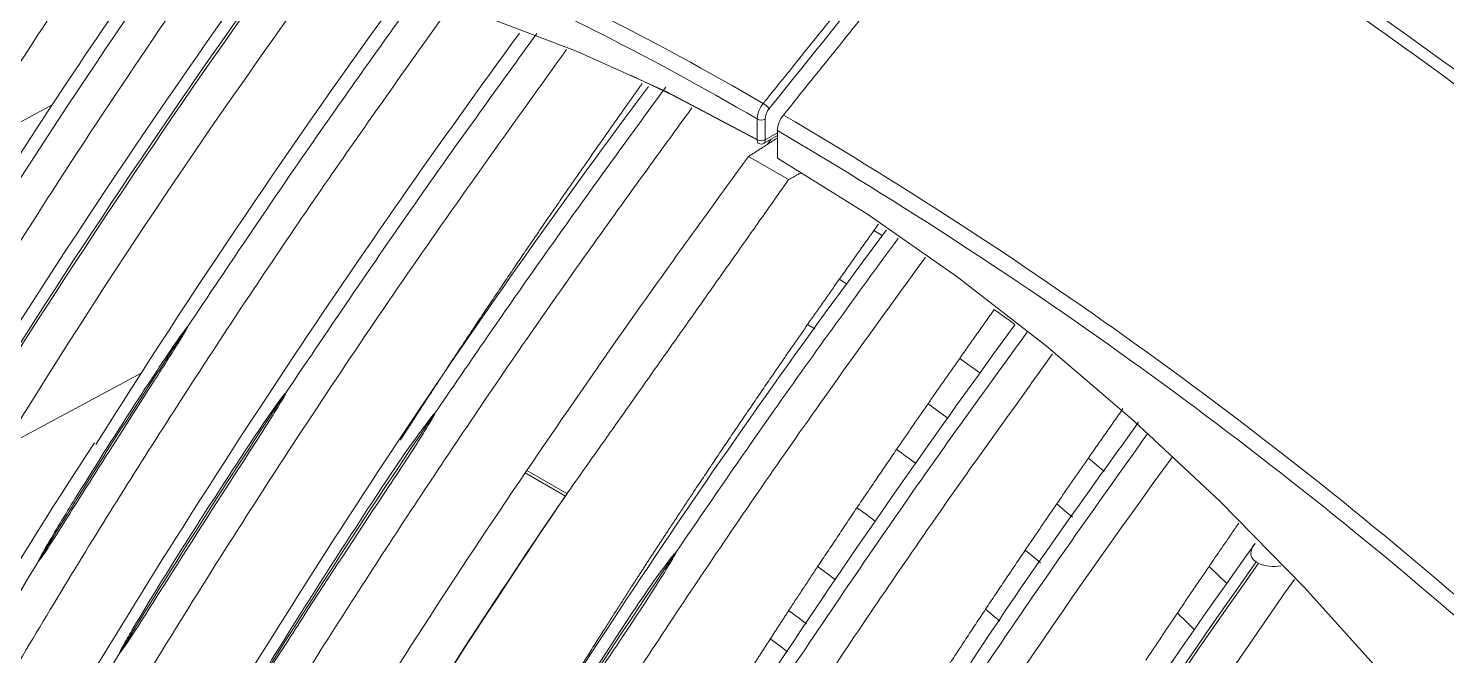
# Model space of a CAD drawing. Extents: x 9.3 to 87, y 1.1 to 68.8.
# Drawn here: x 12.772 to 15.268, y 6.503 to 7.608 of the extents above; entities that cross this region are included whole.
import ezdxf

# ---------------------------------------------------------------- set-up
doc = ezdxf.new("R2010")
doc.units = 0
doc.header["$MEASUREMENT"] = 0
doc.linetypes.add('SLD-Solid', pattern=[0])
doc.layers.add('OBJECT', color=7, linetype='CONTINUOUS')

msp = doc.modelspace()

# ---------------------------------------------------------------- linework, layer by layer
at = {"layer": 'OBJECT', "linetype": 'SLD-Solid', "lineweight": 15}
for p, q in [((12.8138, 7.4728), (12.6561, 7.3879)), ((14.0546, 7.4115), (14.0546, 7.4479)), ((14.0687, 7.4479), (14.0687, 7.4115)), ((14.0667, 7.4052), (14.09, 7.4186)), ((14.0687, 7.4114), (14.09, 7.4237)), ((14.09, 7.4275), (14.09, 7.3789)), ((14.0687, 7.4115), (14.0687, 7.4114)), ((14.0392, 7.3819), (14.1099, 7.3411)), ((14.2744, 7.2425), (14.2599, 7.2514)), ((14.2129, 7.1572), (14.199, 7.1656)), ((14.156, 7.0783), (14.1433, 7.086)), ((12.7584, 6.8861), (12.9718, 7.0011)), ((13.6462, 6.8247), (13.7169, 6.7839)), ((13.7198, 6.7881), (13.6491, 6.829)), ((14.9328, 6.6678), (14.9369, 6.6654))]:
    msp.add_line(p, q, dxfattribs=at)
at = {"layer": 'OBJECT', "linetype": 'SLD-Solid', "lineweight": 15, "flags": 128}
for points in [[(12.8805, 7.7262), (12.9795, 7.7302), (13.1241, 7.7245), (13.2727, 7.7052), (13.4248, 7.6725), (13.5797, 7.6266), (13.7368, 7.5676), (13.8953, 7.4958), (14.0546, 7.4115)], [(14.0546, 7.4113), (13.9043, 7.4904), (13.8316, 7.5248)], [(15.8808, 5.4111), (15.8002, 5.5569), (15.6853, 5.7497), (15.5633, 5.9376), (15.435, 6.1196), (15.3008, 6.2951), (15.1614, 6.4632), (15.0172, 6.6233), (14.869, 6.7747), (14.7174, 6.9166), (14.563, 7.0486), (14.4065, 7.1699), (14.2486, 7.2802), (14.09, 7.3789)], [(13.4827, 6.923), (13.4832, 6.9237), (13.4837, 6.9245), (13.4842, 6.9253), (13.4848, 6.926), (13.4853, 6.9268), (13.4858, 6.9276), (13.4863, 6.9284), (13.4869, 6.9291)], [(14.6653, 6.8273), (14.6524, 6.8382), (14.6374, 6.8508)], [(13.6491, 6.829), (13.6487, 6.8284), (13.6484, 6.8279), (13.648, 6.8274), (13.6477, 6.8268), (13.6473, 6.8263), (13.6469, 6.8258), (13.6466, 6.8252), (13.6462, 6.8247)], [(13.7169, 6.7839), (13.7173, 6.7844), (13.7177, 6.7849), (13.718, 6.7855), (13.7184, 6.786), (13.7187, 6.7865), (13.7191, 6.7871), (13.7195, 6.7876), (13.7198, 6.7881)], [(14.6092, 6.7467), (14.5967, 6.7574), (14.5817, 6.7701)], [(14.2622, 6.7397), (14.2467, 6.7511), (14.23, 6.7632)], [(13.9069, 6.678), (13.9075, 6.6788), (13.908, 6.6796), (13.9085, 6.6803), (13.909, 6.6811), (13.9096, 6.6819), (13.9101, 6.6827), (13.9106, 6.6834), (13.9111, 6.6842)], [(14.5529, 6.666), (14.5413, 6.676), (14.5263, 6.6888)], [(14.1926, 6.6364), (14.1777, 6.6475), (14.1609, 6.6597)], [(14.8808, 6.63), (14.8664, 6.644), (14.8498, 6.66)], [(15.0002, 6.6371), (14.9845, 6.615), (14.7589, 6.2876), (14.6182, 6.0737), (14.4808, 5.857), (14.4808, 5.857), (14.4808, 5.857)], [(14.1411, 6.5591), (14.1267, 6.5698), (14.1099, 6.5821)], [(14.4814, 6.5633), (14.4715, 6.5719), (14.4565, 6.5847)], [(14.8241, 6.5485), (14.8107, 6.5617), (14.7941, 6.5779)], [(14.1081, 6.5097), (14.0944, 6.52), (14.0776, 6.5323)]]:
    msp.add_lwpolyline(points, dxfattribs=at)
at = {"layer": 'OBJECT', "linetype": 'SLD-Solid', "lineweight": 15}
for centre, radius, start, end in [((10.3419, 0.8223), 8.3344, 50.33633, 59.64725), ((11.2463, 2.6374), 5.5992, 59.7717, 73.5415), ((10.331, 0.8146), 8.3264, 50.33636, 59.64711), ((11.2459, 2.6274), 5.5791, 59.7722, 73.5416), ((12.9557, 6.5365), 1.1921, 93.6204, 142.2056), ((22.9287, 0.8226), 12.0223, 144.98406, 151.08999), ((24.1417, 0.0048), 13.5444, 145.27322, 149.35209), ((24.8205, -0.6161), 14.3155, 144.42201, 148.44624), ((23.7098, 0.1264), 12.8874, 144.05021, 148.45172), ((25.7695, -1.2439), 15.4323, 144.67103, 148.31101), ((25.7269, -1.2259), 15.3824, 144.63231, 148.28422), ((24.8866, -0.65), 14.1606, 144.03521, 147.89996), ((26.1327, -1.5499), 15.4876, 143.79223, 149.09681), ((25.0109, -0.8244), 13.9159, 143.23352, 149.31676), ((14.1008, 7.4457), 0.0463, 140.3716, 177.3299), ((14.0461, 7.4422), 0.0381, 38.77, 59.9402), ((14.0996, 7.4464), 0.0309, 140.3346, 177.2544), ((14.0617, 7.4615), 0.0154, 242.6097, 297.3899), ((14.1359, 7.4254), 0.046, 140.2189, 177.3698), ((9.9843, 0.4493), 8.1254, 48.76405, 59.56249), ((9.9883, 0.447), 8.0964, 48.76408, 59.56201), ((14.0617, 7.4251), 0.0154, 242.6097, 297.3899), ((14.0616, 7.4249), 0.0152, 242.6823, 297.9447), ((14.0617, 7.4127), 0.00894, 236.4265, 303.7349), ((25.4252, -1.064), 13.9046, 143.26433, 149.25709), ((12.4017, 4.2), 3.573, 53.8785, 54.5957), ((24.4057, -0.4268), 13.612, 146.52103, 148.58014), ((26.9369, -2.0132), 15.4033, 143.79423, 148.9961), ((12.3565, 4.1469), 3.5372, 53.7708, 54.4917), ((25.0948, -0.9372), 14.26, 146.34405, 148.52788), ((12.3467, 4.1414), 3.4499, 53.6701, 54.3964), ((25.6269, -1.3162), 14.6753, 145.84514, 148.11336), ((13.3651, 6.7195), 0.235, 59.9858, 60.3078), ((13.3571, 6.7053), 0.2513, 59.7078, 60.0159), ((20.2747, 2.0401), 8.8297, 146.78079, 157.85269), ((12.312, 4.1005), 3.4058, 53.5783, 54.2914), ((25.201, -0.7512), 12.896, 143.86468, 152.55447), ((25.9034, -1.488), 14.8101, 145.85517, 148.36462), ((23.1698, 0.3035), 11.4609, 145.54168, 152.06668), ((25.9741, -1.5288), 14.8101, 145.85517, 148.36462), ((26.5741, -1.6284), 14.3155, 144.42201, 148.44624), ((26.0511, -1.5612), 14.6753, 145.84514, 148.11336), ((13.7894, 6.4745), 0.235, 59.9858, 60.3077), ((13.7814, 6.4604), 0.2512, 59.7078, 60.016), ((27.5237, -2.2566), 15.4329, 144.6711, 148.31094), ((27.4809, -2.2385), 15.3829, 144.63236, 148.28417), ((14.9628, 6.7226), 0.0628, 245.6736, 282.3668)]:
    msp.add_arc(centre, radius, start, end, dxfattribs=at)
for points, knots in [([(14.0652, 7.4752), (14.0693, 7.4803), (14.0734, 7.4854), (14.0774, 7.4905), (14.0938, 7.5108), (14.1101, 7.5311), (14.1264, 7.5514), (14.1917, 7.6327), (14.2571, 7.7139), (14.3224, 7.7952), (14.3826, 7.8701), (14.4429, 7.9451), (14.5032, 8.0201)], [0, 0, 0, 0, 0.000508, 0.000508, 0.000508, 0.00254, 0.00254, 0.00254, 0.010668, 0.010668, 0.010668, 0.01816622, 0.01816622, 0.01816622, 0.01816622]), ([(14.1006, 7.4548), (14.1663, 7.5365), (14.2319, 7.6183), (14.2976, 7.7), (14.3779, 7.7999), (14.4582, 7.8998), (14.5385, 7.9997)], [0.03013372, 0.03013372, 0.03013372, 0.03013372, 0.03830696, 0.03830696, 0.03830696, 0.04829992, 0.04829992, 0.04829992, 0.04829992]), ([(12.9764, 7.7142), (12.9202, 7.6318), (12.7992, 7.4543), (12.6844, 7.2716), (12.6229, 7.1737)], [0, 0, 0, 0, 0.464161, 1, 1, 1, 1]), ([(12.8428, 7.6787), (12.8075, 7.6248), (12.7444, 7.5285), (12.6831, 7.4309), (12.6561, 7.3879)], [0, 0, 0, 0, 0.559723, 1, 1, 1, 1]), ([(13.0521, 7.0819), (13.1252, 7.1911), (13.2566, 7.3873), (13.3932, 7.5785), (13.4539, 7.6634)], [0, 0, 0, 0, 0.556103, 1, 1, 1, 1]), ([(12.1764, 5.3204), (12.2019, 5.3864), (12.2596, 5.5355), (12.3613, 5.7601), (12.4765, 5.9875), (12.5885, 6.1989), (12.726, 6.4448), (12.8942, 6.7244), (13.0965, 7.0421), (13.3016, 7.3472), (13.4425, 7.5453), (13.511, 7.6417)], [0, 0, 0, 0, 0.080478, 0.181791, 0.276274, 0.364567, 0.44806, 0.589546, 0.727254, 0.867432, 1, 1, 1, 1]), ([(13.2251, 6.9658), (13.3048, 7.0838), (13.4491, 7.2977), (13.5995, 7.5055), (13.6668, 7.5986)], [0, 0, 0, 0, 0.552236, 1, 1, 1, 1]), ([(12.3449, 5.2231), (12.3684, 5.2811), (12.4189, 5.4063), (12.5183, 5.6273), (12.6445, 5.8762), (12.7871, 6.1386), (12.9624, 6.4421), (13.1809, 6.7918), (13.4442, 7.1875), (13.6283, 7.4438), (13.7192, 7.5704)], [0, 0, 0, 0, 0.069792, 0.150666, 0.267679, 0.375936, 0.477828, 0.651228, 0.827697, 1, 1, 1, 1]), ([(13.8937, 7.5042), (13.8153, 7.3967), (13.6774, 7.2074), (13.5444, 7.0131), (13.4869, 6.9291)], [0, 0, 0, 0, 0.567749, 1, 1, 1, 1]), ([(13.9396, 7.4674), (13.8733, 7.3762), (13.7343, 7.1851), (13.5325, 6.8918), (13.3335, 6.5888), (13.1404, 6.2798), (12.9731, 5.9906), (12.8264, 5.7204), (12.734, 5.5414), (12.6882, 5.4391), (12.6802, 5.4213)], [0, 0, 0, 0, 0.141516, 0.296778, 0.44475, 0.593217, 0.749785, 0.859323, 0.975496, 1, 1, 1, 1]), ([(14.0546, 7.4113), (14.0546, 7.4107), (14.0547, 7.4089), (14.0553, 7.4068), (14.056, 7.4054), (14.0567, 7.4053), (14.0568, 7.4053)], [0, 0, 0, 0, 0.222484, 0.548516, 0.926725, 1, 1, 1, 1]), ([(14.0687, 7.4114), (14.0687, 7.4107), (14.0687, 7.409), (14.0681, 7.4069), (14.0674, 7.4054), (14.0668, 7.4053), (14.0667, 7.4053)], [0, 0, 0, 0, 0.221203, 0.545332, 0.921262, 1, 1, 1, 1]), ([(14.0392, 7.3819), (13.9645, 7.2789), (13.8323, 7.0967), (13.7046, 6.9101), (13.6491, 6.829)], [0, 0, 0, 0, 0.565398, 1, 1, 1, 1]), ([(14.3028, 7.2382), (14.2295, 7.1377), (14.0967, 6.9553), (13.9686, 6.7682), (13.9111, 6.6842)], [0, 0, 0, 0, 0.551185, 1, 1, 1, 1]), ([(14.351, 7.2046), (14.2882, 7.1183), (14.1521, 6.9309), (13.9525, 6.6406), (13.7516, 6.3342), (13.5563, 6.0213), (13.3877, 5.7278), (13.2382, 5.4535), (13.1127, 5.1997), (13.0218, 5.0008), (12.977, 4.8867), (12.9679, 4.8635)], [0, 0, 0, 0, 0.118145, 0.256403, 0.388184, 0.520674, 0.660678, 0.758806, 0.86288, 0.972064, 1, 1, 1, 1]), ([(12.7897, 6.6691), (12.7897, 6.6692), (12.7896, 6.6692), (12.7896, 6.6692), (12.7896, 6.6694), (12.7898, 6.67), (12.7909, 6.6725), (12.796, 6.6822), (12.8178, 6.7202), (12.8745, 6.8128), (12.9458, 6.9256), (13.0103, 7.0229), (13.0388, 7.0653), (13.05, 7.0798), (13.0512, 7.0812), (13.0518, 7.0818), (13.052, 7.0819), (13.0521, 7.0819), (13.0521, 7.0819), (13.0521, 7.0819), (13.0521, 7.0819), (13.0521, 7.0819)], [0, 0, 0, 0, 0.000078, 0.000179, 0.000367, 0.001181, 0.004395, 0.017191, 0.068322, 0.272792, 0.681705, 0.886151, 0.988387, 0.994777, 0.997973, 0.999578, 0.999779, 0.999878, 0.999957, 0.999999, 1, 1, 1, 1]), ([(13.0521, 7.0819), (13.0521, 7.0819), (13.0522, 7.0819), (13.0522, 7.0819), (13.0522, 7.0817), (13.052, 7.0811), (13.0509, 7.0789), (13.046, 7.0702), (13.025, 7.0362), (12.9714, 6.9526), (12.9101, 6.8565), (12.8536, 6.767), (12.8238, 6.7198), (12.8042, 6.6893), (12.7956, 6.6766), (12.7927, 6.6726), (12.7912, 6.6707), (12.7905, 6.6697), (12.7901, 6.6693), (12.7898, 6.6692), (12.7898, 6.6691), (12.7897, 6.6691), (12.7897, 6.6691), (12.7897, 6.6691), (12.7897, 6.6691)], [0, 0, 0, 0, 0.000072, 0.000167, 0.000341, 0.001087, 0.004033, 0.015761, 0.062622, 0.250016, 0.624778, 0.761349, 0.897921, 0.96621, 0.983282, 0.991818, 0.996087, 0.998222, 0.999291, 0.99965, 0.99983, 0.999901, 0.999971, 1, 1, 1, 1]), ([(14.1019, 6.4596), (14.1816, 6.5777), (14.3213, 6.7848), (14.4668, 6.986), (14.5294, 7.0725)], [0, 0, 0, 0, 0.570347, 1, 1, 1, 1]), ([(14.5745, 7.0342), (14.512, 6.9474), (14.3754, 6.7578), (14.1747, 6.4625), (13.9712, 6.1483), (13.7992, 5.8678), (13.6538, 5.6136), (13.5292, 5.3844), (13.4025, 5.1358), (13.3194, 4.9581), (13.2814, 4.8629), (13.2801, 4.8596)], [0, 0, 0, 0, 0.127241, 0.2781, 0.422851, 0.569376, 0.665916, 0.767842, 0.876833, 0.995698, 1, 1, 1, 1]), ([(12.9326, 6.5077), (12.9326, 6.5077), (12.9326, 6.5077), (12.9325, 6.5078), (12.9325, 6.5079), (12.9327, 6.5093), (12.9348, 6.5131), (12.9415, 6.5262), (12.9596, 6.5567), (13.021, 6.6589), (13.1029, 6.787), (13.1804, 6.9045), (13.2131, 6.9512), (13.2218, 6.9625), (13.2241, 6.9651), (13.2248, 6.9657), (13.225, 6.9658), (13.2251, 6.9658), (13.2251, 6.9658), (13.2251, 6.9658)], [0, 0, 0, 0, 0.000048, 0.000146, 0.000383, 0.000852, 0.00835, 0.023312, 0.083155, 0.202832, 0.681059, 0.920233, 0.980043, 0.995013, 0.998781, 0.999562, 0.999787, 0.999908, 1, 1, 1, 1]), ([(13.2251, 6.9658), (13.2251, 6.9657), (13.2251, 6.9657), (13.2252, 6.9657), (13.2252, 6.9654), (13.2249, 6.9646), (13.2233, 6.9612), (13.2159, 6.9484), (13.1845, 6.8979), (13.1071, 6.7788), (13.0256, 6.6503), (12.9626, 6.551), (12.9435, 6.522), (12.9356, 6.5108), (12.9335, 6.5084), (12.9331, 6.508), (12.9329, 6.5078), (12.9328, 6.5077), (12.9327, 6.5077), (12.9326, 6.5077), (12.9326, 6.5077), (12.9326, 6.5077), (12.9326, 6.5077)], [0, 0, 0, 0, 0.000094, 0.000218, 0.000448, 0.001446, 0.005385, 0.021069, 0.083741, 0.334366, 0.804886, 0.922632, 0.98151, 0.996237, 0.998077, 0.998998, 0.999316, 0.999635, 0.999784, 0.999905, 0.999967, 1, 1, 1, 1]), ([(13.1661, 6.4359), (13.1661, 6.4359), (13.1661, 6.4359), (13.1661, 6.4359), (13.166, 6.436), (13.166, 6.4361), (13.1661, 6.4364), (13.1663, 6.437), (13.1676, 6.44), (13.1718, 6.4476), (13.1871, 6.4743), (13.2486, 6.5745), (13.3406, 6.7175), (13.4291, 6.8534), (13.4728, 6.9119), (13.4815, 6.9236)], [0, 0, 0, 0, 0.000024, 0.000069, 0.000183, 0.00041, 0.000862, 0.001765, 0.00357, 0.018004, 0.046863, 0.162292, 0.623568, 0.924627, 1, 1, 1, 1]), ([(13.4838, 6.9223), (13.4783, 6.9131), (13.4508, 6.8672), (13.3726, 6.751), (13.2783, 6.6068), (13.2057, 6.4931), (13.1771, 6.4504), (13.1717, 6.4427), (13.1689, 6.4389), (13.1674, 6.437), (13.1667, 6.4362), (13.1663, 6.4359), (13.1662, 6.4359), (13.1662, 6.4359), (13.1661, 6.4359), (13.1661, 6.4359), (13.1661, 6.4359), (13.1661, 6.4359)], [0, 0, 0, 0, 0.055666, 0.2781, 0.722897, 0.945279, 0.973076, 0.986975, 0.993925, 0.997401, 0.999141, 0.999577, 0.999796, 0.999868, 0.999956, 0.999996, 1, 1, 1, 1]), ([(13.4815, 6.9236), (13.4821, 6.9243), (13.483, 6.9254), (13.4841, 6.9267), (13.485, 6.9276), (13.4855, 6.9282), (13.4859, 6.9286), (13.4862, 6.9288), (13.4864, 6.929), (13.4866, 6.9291), (13.4867, 6.9291), (13.4868, 6.9291), (13.4868, 6.9291), (13.4869, 6.9291)], [0, 0, 0, 0, 0.326157, 0.544986, 0.6921, 0.79124, 0.858306, 0.903951, 0.935333, 0.96621, 0.979398, 0.992715, 1, 1, 1, 1]), ([(13.4869, 6.9291), (13.4869, 6.9291), (13.4869, 6.9291), (13.4869, 6.929), (13.4869, 6.9287), (13.4866, 6.9277), (13.4856, 6.9255), (13.4845, 6.9235), (13.4838, 6.9223)], [0, 0, 0, 0, 0.009023, 0.020487, 0.042289, 0.122762, 0.441726, 1, 1, 1, 1]), ([(14.3532, 6.3308), (14.4263, 6.44), (14.5532, 6.6296), (14.6851, 6.8143), (14.7411, 6.8927)], [0, 0, 0, 0, 0.575682, 1, 1, 1, 1]), ([(14.4007, 6.4442), (14.4092, 6.4574), (14.5127, 6.6183), (14.6239, 6.7725), (14.7259, 6.9139)], [0, 0, 0, 0, 0.082476, 1, 1, 1, 1]), ([(14.9311, 6.7004), (14.9304, 6.6998), (14.9264, 6.6963), (14.924, 6.6887), (14.9229, 6.6798), (14.9264, 6.6724), (14.9308, 6.6693), (14.9328, 6.6678)], [0, 0, 0, 0, 0.065475, 0.356114, 0.648549, 0.83602, 1, 1, 1, 1]), ([(12.5382, 6.2376), (12.5846, 6.3205), (12.666, 6.4658), (12.7525, 6.608), (12.7897, 6.6691)], [0, 0, 0, 0, 0.570137, 1, 1, 1, 1]), ([(13.5904, 6.1909), (13.5904, 6.1909), (13.5904, 6.1909), (13.5903, 6.191), (13.5903, 6.191), (13.5903, 6.191), (13.5903, 6.1912), (13.5904, 6.1916), (13.5908, 6.1926), (13.5918, 6.1948), (13.594, 6.1989), (13.5986, 6.2071), (13.6243, 6.2514), (13.6959, 6.3657), (13.7895, 6.5104), (13.8668, 6.627), (13.8993, 6.6701), (13.9058, 6.6787)], [0, 0, 0, 0, 0.000004, 0.000043, 0.000132, 0.000204, 0.000423, 0.000858, 0.002599, 0.006075, 0.013025, 0.026924, 0.054721, 0.277103, 0.7219, 0.944334, 1, 1, 1, 1]), ([(13.9081, 6.6774), (13.9006, 6.6649), (13.8629, 6.603), (13.7717, 6.4686), (13.6795, 6.3257), (13.6158, 6.2268), (13.5985, 6.2013), (13.5934, 6.1942), (13.5913, 6.1916), (13.5908, 6.1912), (13.5906, 6.191), (13.5905, 6.1909), (13.5904, 6.1909), (13.5904, 6.1909), (13.5904, 6.1909), (13.5904, 6.1909)], [0, 0, 0, 0, 0.075373, 0.376432, 0.837708, 0.953137, 0.981996, 0.99643, 0.998235, 0.999138, 0.99959, 0.999817, 0.999931, 0.999976, 1, 1, 1, 1]), ([(13.9058, 6.6787), (13.9063, 6.6793), (13.9072, 6.6804), (13.9084, 6.6818), (13.9092, 6.6827), (13.9098, 6.6833), (13.9102, 6.6837), (13.9105, 6.6839), (13.9107, 6.6841), (13.9109, 6.6842), (13.911, 6.6842), (13.9111, 6.6842), (13.9111, 6.6842), (13.9111, 6.6842)], [0, 0, 0, 0, 0.326158, 0.544988, 0.692102, 0.791242, 0.858308, 0.903966, 0.935333, 0.96621, 0.979398, 0.992715, 1, 1, 1, 1]), ([(13.9111, 6.6842), (13.9111, 6.6842), (13.9112, 6.6842), (13.9112, 6.6841), (13.9112, 6.6838), (13.9109, 6.6827), (13.9098, 6.6805), (13.9088, 6.6786), (13.9081, 6.6774)], [0, 0, 0, 0, 0.008152, 0.01895, 0.038891, 0.124454, 0.462158, 1, 1, 1, 1]), ([(12.7316, 6.1664), (12.7688, 6.2316), (12.8342, 6.3463), (12.9029, 6.459), (12.9326, 6.5077)], [0, 0, 0, 0, 0.567807, 1, 1, 1, 1])]:
    msp.add_open_spline(points, degree=3, knots=knots, dxfattribs=at)
for points, degree in [([(14.5138, 8.0109), (14.3678, 7.8293), (14.2218, 7.6477), (14.0758, 7.4661)], 3), ([(13.8522, 7.5104), (13.8206, 7.4659)], 1), ([(13.8206, 7.4659), (13.7597, 7.3793)], 1), ([(14.09, 7.4143), (14.0392, 7.3819)], 1), ([(14.0546, 7.4115), (14.0546, 7.4114), (14.0546, 7.4114), (14.0546, 7.4113)], 3), ([(14.079, 7.4123), (14.0724, 7.4031)], 1), ([(13.7597, 7.3793), (13.704, 7.299)], 1), ([(14.1099, 7.3411), (13.7198, 6.7881)], 1), ([(14.1099, 7.3411), (14.132, 7.3534)], 1), ([(13.704, 7.299), (13.6486, 7.2181)], 1), ([(14.2599, 7.2514), (14.199, 7.1656)], 1), ([(14.2679, 7.2626), (14.2599, 7.2514)], 1), ([(13.6486, 7.2181), (13.5788, 7.1147)], 1), ([(14.199, 7.1656), (14.1433, 7.086)], 1), ([(13.5788, 7.1147), (13.5097, 7.0105)], 1), ([(14.4718, 7.1124), (14.4109, 7.0263)], 1), ([(14.1433, 7.086), (14.0879, 7.006)], 1), ([(14.4109, 7.0263), (14.3552, 6.9464)], 1), ([(13.5097, 7.0105), (13.4588, 6.9323)], 1), ([(14.0879, 7.006), (14.0181, 6.9037)], 1), ([(14.3552, 6.9464), (14.2998, 6.866)], 1), ([(13.4588, 6.9323), (13.4265, 6.8822)], 1), ([(14.6983, 6.9378), (14.6374, 6.8508)], 1), ([(14.0181, 6.9037), (13.949, 6.8007)], 1), ([(14.2998, 6.866), (14.23, 6.7632)], 1), ([(14.6374, 6.8508), (14.5817, 6.7701)], 1), ([(13.949, 6.8007), (13.898, 6.7235)], 1), ([(14.5817, 6.7701), (14.5263, 6.6888)], 1), ([(14.23, 6.7632), (14.1609, 6.6597)], 1), ([(13.898, 6.7235), (13.8656, 6.674)], 1), ([(14.9021, 6.7361), (14.8498, 6.66)], 1), ([(13.8656, 6.674), (13.8335, 6.6243)], 1), ([(14.5263, 6.6888), (14.4565, 6.5847)], 1), ([(14.1609, 6.6597), (14.1099, 6.5821)], 1), ([(14.8498, 6.66), (14.7941, 6.5779)], 1), ([(13.8335, 6.6243), (13.7861, 6.5501)], 1), ([(14.1099, 6.5821), (14.0776, 6.5323)], 1), ([(14.4565, 6.5847), (14.3874, 6.4799)], 1), ([(14.7941, 6.5779), (14.7387, 6.4951)], 1), ([(13.7861, 6.5501), (13.7263, 6.4552)], 1), ([(14.0776, 6.5323), (14.0455, 6.4824)], 1)]:
    msp.add_open_spline(points, degree=degree, dxfattribs=at)

doc.saveas('drawing.dxf')
